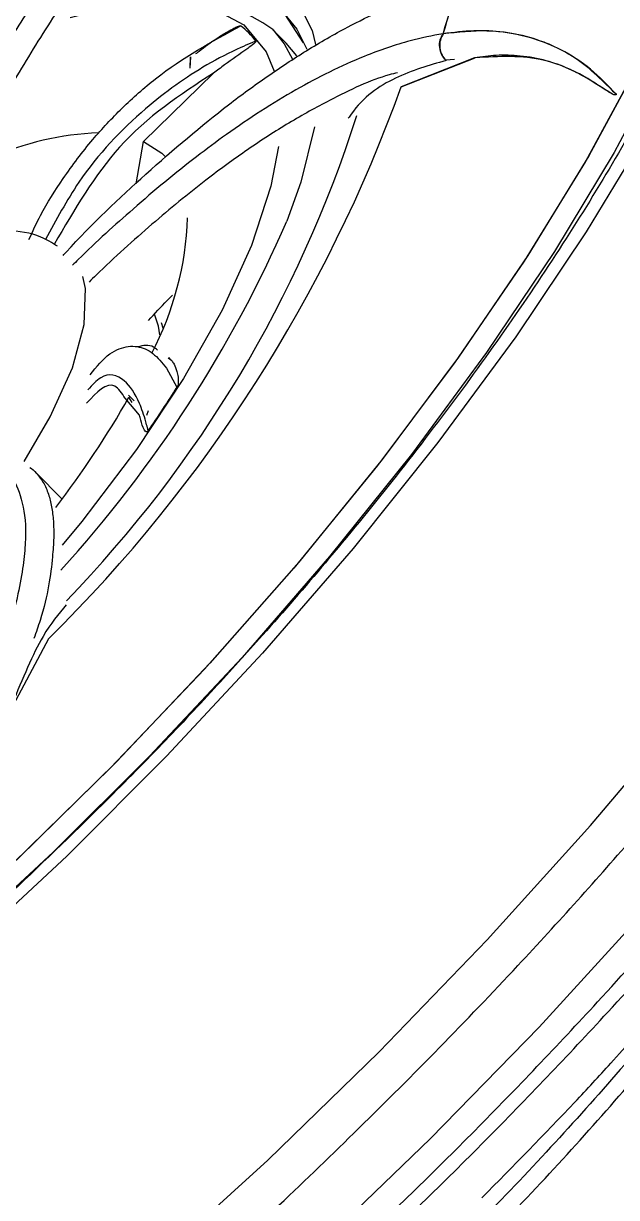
# Model space of a CAD drawing. Header units: inches. Extents: x 2 to 86, y -22 to 129.
# Drawn here: x 74.578 to 75.182, y 20.079 to 21.274 of the extents above; entities that cross this region are included whole.
import ezdxf

# ---------------------------------------------------------------- set-up
doc = ezdxf.new("R2010")
doc.units = ezdxf.units.IN
doc.header["$MEASUREMENT"] = 0
doc.layers.add('1', color=4, linetype='Continuous')
doc.layers.add('BDIM_CYAN', color=4, linetype='Continuous')

# ---------------------------------------------------------------- blocks, each defined once
blk = doc.blocks.new('2020 HS PILLOW')
at = {"layer": '1', "color": 2}
for points, knots in [([(5.8034, -0.0127), (5.5758, -0.0117), (5.1207, -0.0097), (4.4379, -0.0073), (3.7551, -0.0052), (3.0724, -0.0034), (2.3896, -0.0021), (1.7069, -0.001), (1.0241, -0.0003), (0.3414, 0), (-0.3414, 0), (-1.0241, -0.0003), (-1.7069, -0.001), (-2.3896, -0.0021), (-3.0724, -0.0034), (-3.7551, -0.0052), (-4.4379, -0.0073), (-5.1207, -0.0097), (-5.5758, -0.0117), (-5.8034, -0.0127)], [0, 0, 0, 0, 0.058824, 0.117648, 0.176472, 0.235295, 0.294119, 0.352942, 0.411765, 0.470588, 0.529412, 0.588235, 0.647058, 0.705881, 0.764705, 0.823528, 0.882352, 0.941176, 1, 1, 1, 1]), ([(5.8027, -0.0093), (4.0523, -0.005), (0.1838, 0.0045), (-3.6846, -0.0044), (-5.8027, -0.0093)], [0, 0, 0, 0, 0.452479, 1, 1, 1, 1])]:
    blk.add_open_spline(points, degree=3, knots=knots, dxfattribs=at)
blk = doc.blocks.new('2020 RHYTHM')
at = {"layer": 'BDIM_CYAN', "color": 3}
for p, q in [((72.471, 20.2982), (72.4898, 20.2693)), ((72.4724, 20.2689), (72.4588, 20.2826)), ((72.4831, 20.2559), (72.4724, 20.2689)), ((72.3745, 20.2435), (72.3751, 20.255)), ((72.3745, 20.2435), (72.375, 20.2549)), ((72.5895, 20.2246), (72.6649, 20.2541)), ((72.6642, 20.254), (72.5895, 20.2246)), ((72.6436, 20.2522), (72.635, 20.2515)), ((72.3982, 20.2384), (72.3271, 20.1688)), ((72.3197, 20.1259), (72.3271, 20.1688)), ((72.3452, 19.9845), (72.3468, 19.9792)), ((72.356, 19.9456), (72.3523, 19.9483)), ((72.3542, 19.9476), (72.3529, 19.9489)), ((72.3504, 19.9382), (72.3611, 19.9189)), ((72.3175, 19.9049), (72.3117, 19.9107)), ((72.323, 19.8903), (72.3084, 19.9075)), ((72.3155, 19.903), (72.3122, 19.9085)), ((72.3306, 19.8903), (72.3323, 19.8951)), ((72.2442, 19.8048), (72.2171, 19.8322)), ((72.2303, 19.6627), (72.1885, 19.5841))]:
    blk.add_line(p, q, dxfattribs=at)
at = {"layer": 'BDIM_CYAN', "color": 3, "flags": 128}
for points in [[(72.0992, 18.8293), (72.2186, 18.9246), (72.337, 19.0257), (72.4535, 19.1319), (72.5671, 19.2423), (72.6769, 19.3562), (72.7823, 19.4726), (72.8823, 19.5906)], [(72.8413, 20.1813), (72.7779, 20.0768), (72.7061, 19.9701), (72.6267, 19.8624), (72.5404, 19.7546), (72.4481, 19.6479), (72.3506, 19.5432), (72.2489, 19.4415), (72.144, 19.3439), (72.0369, 19.2512), (71.9286, 19.1644)], [(71.6813, 18.4398), (71.7955, 18.5037), (71.9123, 18.576), (72.0309, 18.6564), (72.1505, 18.7441), (72.27, 18.8384), (72.3886, 18.9387), (72.5054, 19.0441), (72.6194, 19.154), (72.7299, 19.2674), (72.836, 19.3835)], [(72.7836, 20.8831), (72.8106, 20.8756), (72.8588, 20.8526), (72.8973, 20.8193), (72.9257, 20.7762), (72.9437, 20.7237), (72.9512, 20.6623), (72.948, 20.5927), (72.9341, 20.5156), (72.9098, 20.4317), (72.8753, 20.342), (72.8309, 20.2473), (72.7772, 20.1486), (72.7145, 20.0469), (72.6436, 19.9434), (72.5653, 19.839), (72.4802, 19.7347), (72.3893, 19.6318), (72.2936, 19.5312), (72.1939, 19.434), (72.0914, 19.3411), (71.9871, 19.2536)], [(72.7508, 20.8886), (72.8076, 20.8767), (72.8563, 20.8542), (72.8954, 20.8215), (72.9243, 20.779), (72.943, 20.727), (72.951, 20.6661), (72.9484, 20.5969), (72.9352, 20.5202), (72.9115, 20.4367), (72.8776, 20.3473), (72.8338, 20.2528), (72.7805, 20.1544), (72.7183, 20.0529), (72.6479, 19.9494), (72.57, 19.845), (72.4853, 19.7407), (72.3947, 19.6377), (72.2992, 19.5369), (72.1998, 19.4395), (72.0974, 19.3463), (71.9931, 19.2585)], [(72.8584, 20.2553), (72.8063, 20.1576), (72.7454, 20.0569), (72.6763, 19.9542), (72.5998, 19.8504), (72.5166, 19.7465), (72.4274, 19.6437), (72.3333, 19.543), (72.235, 19.4453), (72.1337, 19.3516), (72.0303, 19.2628), (71.9259, 19.1799), (71.8214, 19.1036), (71.718, 19.0347), (71.6166, 18.9739), (71.5182, 18.9218), (71.4239, 18.879), (71.3345, 18.8458)], [(72.8584, 20.2553), (72.8063, 20.1576), (72.7454, 20.0569), (72.6763, 19.9542), (72.5998, 19.8504), (72.5166, 19.7465), (72.4274, 19.6437), (72.3333, 19.543), (72.235, 19.4453), (72.1337, 19.3516), (72.0303, 19.2628), (71.9259, 19.1799), (71.8214, 19.1036), (71.718, 19.0347), (71.6166, 18.9739), (71.5182, 18.9218), (71.4239, 18.879), (71.3345, 18.8458)], [(72.2896, 20.3459), (72.3166, 20.3524), (72.3707, 20.3591), (72.4168, 20.3552), (72.4539, 20.3408), (72.4815, 20.3161), (72.4988, 20.2817), (72.5023, 20.2677)], [(72.2525, 20.2952), (72.3045, 20.3079), (72.3547, 20.3118), (72.3967, 20.305), (72.4293, 20.2876), (72.452, 20.2601), (72.4602, 20.2406)], [(72.4711, 20.2981), (72.4831, 20.2833), (72.4935, 20.2628)], [(72.4586, 20.2827), (72.4704, 20.2682), (72.4787, 20.2528)], [(72.5012, 20.1839), (72.4872, 20.1275), (72.4731, 20.0878)], [(72.4645, 20.1639), (72.4567, 20.1234), (72.437, 20.0631), (72.4071, 19.9973), (72.3678, 19.9276), (72.3198, 19.8554), (72.2642, 19.7822), (72.2444, 19.7581)], [(72.3271, 20.1688), (72.3457, 20.1568), (72.3496, 20.1531)], [(72.2054, 19.8432), (72.2321, 19.8887), (72.2546, 19.9385), (72.2667, 19.9826), (72.2679, 20.0192), (72.2653, 20.0313)], [(72.3438, 19.972), (72.3423, 19.981), (72.3383, 19.9932)]]:
    blk.add_lwpolyline(points, dxfattribs=at)
at = {"layer": 'BDIM_CYAN', "color": 3}
for centre, radius, start, end in [((72.9651, 18.8806), 1.7072, 113.8931, 135.4504), ((72.0183, 20.4772), 0.6451, 342.0634, 346.7375), ((72.0184, 20.4771), 0.6451, 342.063, 346.737), ((72.3536, 20.1372), 0.1795, 54.1789, 116.0347), ((72.3716, 20.2165), 0.0887, 37.9443, 52.2056), ((71.1746, 20.7332), 1.5035, 314.5991, 340.2267), ((71.3475, 20.5763), 1.2559, 315.8429, 342.333), ((72.2905, 19.8892), 0.2885, 91.8371, 114.4447), ((72.0521, 20.1024), 0.3201, 332.2492, 358.0025), ((71.2834, 20.6065), 1.2978, 317.6647, 336.4434), ((71.2925, 20.5889), 1.2614, 325.4853, 327.9117), ((71.4435, 20.4044), 1.0003, 322.5594, 330.2788)]:
    blk.add_arc(centre, radius, start, end, dxfattribs=at)
for points, knots in [([(72.1358, 21.042), (72.2348, 21.1271), (72.3338, 21.2072), (72.4576, 21.3009), (72.4825, 21.3193), (72.5319, 21.3554), (72.5564, 21.373), (72.6296, 21.4245), (72.6779, 21.4569), (72.7729, 21.519), (72.8196, 21.549), (72.9112, 21.6072), (72.9562, 21.6351), (73.0226, 21.6748), (73.0446, 21.6876), (73.0883, 21.7125), (73.11, 21.7246), (73.1741, 21.7592), (73.2156, 21.7803), (73.3369, 21.8374), (73.4132, 21.8674), (73.5211, 21.899), (73.556, 21.9073), (73.6067, 21.9162), (73.6233, 21.9185), (73.6559, 21.922), (73.6719, 21.9231), (73.7497, 21.9253), (73.8052, 21.9169), (73.8789, 21.8889), (73.9019, 21.8769), (73.9338, 21.8552), (73.9441, 21.8472), (73.9637, 21.8301), (73.9731, 21.8208), (74.0178, 21.7715), (74.0456, 21.7228), (74.0761, 21.6371), (74.0843, 21.6065), (74.0938, 21.5575), (74.0965, 21.5406), (74.1009, 21.506), (74.1026, 21.4882), (74.1087, 21.3974), (74.1057, 21.3189), (74.0899, 21.1939), (74.0827, 21.1509), (74.069, 21.0849), (74.064, 21.0626), (74.053, 21.0176), (74.047, 20.9948), (74.0341, 20.9493), (74.0272, 20.9264), (74.0125, 20.8807), (74.0047, 20.8579), (73.98, 20.7889), (73.9618, 20.7424), (73.9016, 20.6002), (73.8544, 20.502), (73.7862, 20.3749), (73.772, 20.3492), (73.7431, 20.2978), (73.7282, 20.2721), (73.6826, 20.1947), (73.6508, 20.143), (73.551, 19.987), (73.4789, 19.8823), (73.4011, 19.7766)], [0, 0, 0, 0, 0.0625, 0.0625, 0.078125, 0.078125, 0.09375, 0.09375, 0.125, 0.125, 0.15625, 0.15625, 0.1875, 0.1875, 0.203125, 0.203125, 0.21875, 0.21875, 0.25, 0.25, 0.3125, 0.3125, 0.34375, 0.34375, 0.359375, 0.359375, 0.375, 0.375, 0.4375, 0.4375, 0.46875, 0.46875, 0.484375, 0.484375, 0.5, 0.5, 0.5625, 0.5625, 0.59375, 0.59375, 0.609375, 0.609375, 0.625, 0.625, 0.6875, 0.6875, 0.71875, 0.71875, 0.734375, 0.734375, 0.75, 0.75, 0.765625, 0.765625, 0.78125, 0.78125, 0.8125, 0.8125, 0.875, 0.875, 0.890625, 0.890625, 0.90625, 0.90625, 0.9375, 0.9375, 1, 1, 1, 1]), ([(72.9268, 20.8376), (72.9286, 20.8364), (72.9422, 20.8269), (72.959, 20.8035), (72.9776, 20.7662), (72.9882, 20.7229), (72.9922, 20.6736), (72.9893, 20.618), (72.9793, 20.5563), (72.9621, 20.4889), (72.9376, 20.4163), (72.9058, 20.3391), (72.8668, 20.2579), (72.821, 20.1735), (72.7688, 20.0868), (72.7108, 19.9987), (72.6479, 19.9105), (72.5817, 19.8242), (72.5151, 19.7427), (72.4542, 19.6724), (72.3972, 19.6096), (72.3415, 19.5504), (72.3013, 19.51), (72.2807, 19.4894)], [0, 0, 0, 0, 0.009393, 0.071105, 0.126661, 0.179286, 0.230785, 0.282031, 0.333353, 0.384927, 0.436804, 0.488951, 0.541302, 0.593764, 0.646219, 0.698497, 0.75032, 0.801128, 0.849489, 0.893027, 0.925339, 0.961721, 1, 1, 1, 1]), ([(72.4427, 20.5939), (72.4267, 20.5772), (72.3896, 20.5386), (72.3398, 20.4809), (72.2941, 20.4232), (72.256, 20.3715), (72.2208, 20.3201), (72.1891, 20.2703), (72.1512, 20.2065), (72.1114, 20.1318), (72.0809, 20.0687), (72.0678, 20.0378), (72.0665, 20.0349)], [0, 0, 0, 0, 0.101476, 0.235233, 0.331877, 0.422404, 0.515355, 0.605274, 0.682257, 0.84497, 0.985015, 1, 1, 1, 1]), ([(71.5382, 18.3484), (71.544, 18.3506), (71.5997, 18.3715), (71.7036, 18.4247), (71.8462, 18.5047), (71.9817, 18.5911), (72.12, 18.6881), (72.2599, 18.7957), (72.3989, 18.9117), (72.5345, 19.0341), (72.6655, 19.1615), (72.802, 19.3046), (72.9405, 19.4626), (73.0747, 19.6319), (73.1925, 19.7973), (73.2951, 19.9597), (73.3823, 20.1197), (73.4465, 20.263), (73.4897, 20.3875), (73.517, 20.4947), (73.5234, 20.5584), (73.5266, 20.5906)], [0, 0, 0, 0, 0.0073901, 0.0713705, 0.1213838, 0.1714028, 0.2224802, 0.2735635, 0.3246409, 0.3757242, 0.4257375, 0.4757565, 0.5397318, 0.6019622, 0.6623234, 0.7226795, 0.7849099, 0.8488903, 0.8989036, 0.9489226, 1, 1, 1, 1]), ([(72.0456, 20.0355), (72.0594, 20.0692), (72.0898, 20.1433), (72.1385, 20.2356), (72.1843, 20.3124), (72.2215, 20.3695), (72.2601, 20.4239), (72.3043, 20.4814), (72.3486, 20.5346), (72.3817, 20.5706), (72.3957, 20.5859)], [0, 0, 0, 0, 0.175089, 0.384276, 0.482501, 0.583706, 0.692187, 0.781718, 0.907352, 1, 1, 1, 1]), ([(72.4595, 20.5751), (72.4324, 20.5465), (72.3791, 20.4901), (72.3144, 20.409), (72.2626, 20.3373), (72.2216, 20.275), (72.1802, 20.2061), (72.1417, 20.1356), (72.1182, 20.0858), (72.1078, 20.0636)], [0, 0, 0, 0, 0.188234, 0.370812, 0.490548, 0.609269, 0.727356, 0.878522, 1, 1, 1, 1]), ([(72.2452, 20.0529), (72.2462, 20.054), (72.2741, 20.0844), (72.3304, 20.1376), (72.399, 20.1961), (72.4535, 20.2358), (72.494, 20.2624), (72.5326, 20.2846), (72.5732, 20.3045), (72.6106, 20.3195), (72.6356, 20.3263), (72.6462, 20.3292)], [0, 0, 0, 0, 0.007349, 0.203048, 0.405145, 0.50004, 0.597816, 0.702619, 0.789116, 0.910492, 1, 1, 1, 1]), ([(72.2104, 20.0691), (72.2142, 20.0774), (72.2244, 20.099), (72.2461, 20.1334), (72.2738, 20.1701), (72.3056, 20.204), (72.3547, 20.2476), (72.3965, 20.2705), (72.426, 20.2866)], [0, 0, 0, 0, 0.081738, 0.214138, 0.367479, 0.504922, 0.652011, 1, 1, 1, 1]), ([(72.3804, 20.2583), (72.3815, 20.2591), (72.3884, 20.2647), (72.3991, 20.2723), (72.411, 20.2798), (72.4183, 20.2838), (72.4224, 20.2858), (72.4246, 20.2865), (72.4256, 20.2868), (72.4259, 20.2866), (72.426, 20.2866)], [0, 0, 0, 0, 0.067545, 0.445712, 0.688147, 0.83471, 0.919262, 0.966208, 0.991501, 1, 1, 1, 1]), ([(72.8086, 20.2167), (72.8, 20.2257), (72.7829, 20.2436), (72.7544, 20.262), (72.7246, 20.2744), (72.6948, 20.2807), (72.664, 20.2824), (72.6426, 20.2798), (72.632, 20.2786)], [0, 0, 0, 0, 0.192198, 0.385617, 0.546699, 0.708685, 0.855456, 1, 1, 1, 1]), ([(72.8086, 20.2167), (72.7953, 20.2299), (72.7702, 20.2551), (72.725, 20.2752), (72.6795, 20.2834), (72.6473, 20.28), (72.6322, 20.2784)], [0, 0, 0, 0, 0.292679, 0.556946, 0.792739, 1, 1, 1, 1]), ([(72.4416, 20.2711), (72.4409, 20.2708), (72.4392, 20.2701), (72.4341, 20.268), (72.418, 20.261), (72.3814, 20.2423), (72.3238, 20.2011), (72.2657, 20.1405), (72.2381, 20.089), (72.2273, 20.069)], [0, 0, 0, 0, 0.00778, 0.020782, 0.062298, 0.204063, 0.469241, 0.793439, 1, 1, 1, 1]), ([(72.632, 20.2786), (72.621, 20.2764), (72.5954, 20.2715), (72.5565, 20.258), (72.5173, 20.2405), (72.4821, 20.2217), (72.447, 20.2004), (72.4132, 20.1774), (72.3698, 20.1453), (72.3195, 20.1035), (72.2773, 20.0653), (72.2567, 20.0448), (72.2547, 20.0428)], [0, 0, 0, 0, 0.101476, 0.235233, 0.331877, 0.422404, 0.515355, 0.605274, 0.682257, 0.84497, 0.985015, 1, 1, 1, 1]), ([(72.4416, 20.2711), (72.4416, 20.271), (72.4416, 20.2709), (72.4416, 20.2707), (72.4415, 20.2705), (72.4412, 20.2701), (72.4406, 20.2693), (72.4378, 20.2669), (72.427, 20.2591), (72.4133, 20.2496), (72.402, 20.2412), (72.3982, 20.2384)], [0, 0, 0, 0, 0.005501, 0.011055, 0.016084, 0.02158, 0.030977, 0.060324, 0.195274, 0.730604, 1, 1, 1, 1]), ([(72.635, 20.2515), (72.6335, 20.2532), (72.6303, 20.257), (72.6283, 20.2645), (72.6286, 20.2723), (72.6309, 20.2765), (72.632, 20.2786)], [0, 0, 0, 0, 0.24063, 0.5, 0.75937, 1, 1, 1, 1]), ([(72.6322, 20.2784), (72.6311, 20.2763), (72.6288, 20.2721), (72.6284, 20.2642), (72.6305, 20.2567), (72.6336, 20.2531), (72.6351, 20.2513)], [0, 0, 0, 0, 0.243747, 0.504295, 0.76245, 1, 1, 1, 1]), ([(72.8086, 20.2167), (72.8085, 20.2167), (72.8085, 20.2166), (72.8084, 20.2165), (72.8083, 20.2165), (72.8083, 20.2164), (72.8082, 20.2163), (72.808, 20.2163), (72.8077, 20.2162), (72.8071, 20.2162), (72.8049, 20.2168), (72.8019, 20.2187), (72.7975, 20.2214), (72.793, 20.2244), (72.788, 20.2276), (72.7824, 20.2311), (72.776, 20.2349), (72.7683, 20.239), (72.7591, 20.2434), (72.7485, 20.2476), (72.7325, 20.2526), (72.7118, 20.2564), (72.6873, 20.2571), (72.6715, 20.255), (72.6642, 20.254)], [0, 0, 0, 0, 0.000327, 0.000612, 0.000878, 0.001153, 0.001462, 0.001822, 0.002741, 0.005497, 0.009572, 0.039492, 0.071703, 0.104654, 0.14232, 0.185185, 0.233181, 0.286232, 0.359053, 0.435893, 0.516641, 0.698131, 0.85897, 1, 1, 1, 1]), ([(72.8086, 20.2167), (72.8085, 20.2167), (72.8085, 20.2166), (72.8084, 20.2165), (72.8084, 20.2165), (72.8083, 20.2164), (72.8082, 20.2163), (72.808, 20.2162), (72.8077, 20.2162), (72.8064, 20.2162), (72.8028, 20.218), (72.7904, 20.2259), (72.7762, 20.2351), (72.7556, 20.245), (72.7222, 20.2573), (72.6889, 20.2555), (72.6649, 20.2541)], [0, 0, 0, 0, 0.000476, 0.000684, 0.000883, 0.001085, 0.001298, 0.001793, 0.003187, 0.005233, 0.020505, 0.074269, 0.280942, 0.351854, 0.532447, 1, 1, 1, 1]), ([(72.6351, 20.2513), (72.6178, 20.2463), (72.5834, 20.2364), (72.5494, 20.2134), (72.5366, 20.1939), (72.5356, 20.1925)], [0, 0, 0, 0, 0.485245, 0.963035, 1, 1, 1, 1]), ([(72.3982, 20.2384), (72.3645, 20.2164), (72.3007, 20.1747), (72.2568, 20.0995), (72.2361, 20.0641)], [0, 0, 0, 0, 0.528161, 1, 1, 1, 1]), ([(72.5858, 20.2389), (72.5829, 20.2382), (72.5614, 20.2329), (72.5238, 20.215), (72.4754, 20.1885), (72.4332, 20.1611), (72.3866, 20.1272), (72.3351, 20.0847), (72.2954, 20.0492), (72.2741, 20.0281), (72.2717, 20.0258)], [0, 0, 0, 0, 0.0315044, 0.2356613, 0.3695499, 0.5023028, 0.6343465, 0.8033796, 0.9782443, 1, 1, 1, 1]), ([(71.8382, 18.4856), (71.8445, 18.4891), (71.8944, 18.5172), (71.9923, 18.5813), (72.1303, 18.6775), (72.2703, 18.7853), (72.4092, 18.9012), (72.5449, 19.0237), (72.6758, 19.1511), (72.8124, 19.2942), (72.9508, 19.4521), (73.0851, 19.6215), (73.2027, 19.7868), (73.3063, 19.9496), (73.3609, 20.0536), (73.3887, 20.1064)], [0, 0, 0, 0, 0.010844, 0.08541, 0.161554, 0.237707, 0.313851, 0.390004, 0.464561, 0.539127, 0.634499, 0.727269, 0.817253, 0.90723, 1, 1, 1, 1]), ([(72.2395, 20.0622), (72.2339, 20.0656), (72.2184, 20.0754), (72.1877, 20.0791), (72.1521, 20.0768), (72.1154, 20.0674), (72.0787, 20.053), (72.0387, 20.0326), (71.9989, 20.008), (71.9623, 19.9817), (71.9304, 19.9562), (71.9005, 19.9303), (71.8808, 19.9112), (71.8713, 19.9021)], [0, 0, 0, 0, 0.057341, 0.161941, 0.272342, 0.372801, 0.472794, 0.570012, 0.684887, 0.772862, 0.8435, 0.925135, 1, 1, 1, 1]), ([(72.3238, 18.9618), (72.3433, 18.9782), (72.419, 19.0418), (72.5489, 19.165), (72.6981, 19.3169), (72.8292, 19.463), (72.9425, 19.5994), (73.0484, 19.7376), (73.1438, 19.8754), (73.2056, 19.9704), (73.2319, 20.0177), (73.2337, 20.021)], [0, 0, 0, 0, 0.053116, 0.206798, 0.364806, 0.488319, 0.611847, 0.737989, 0.864145, 0.990287, 1, 1, 1, 1]), ([(72.3322, 19.9866), (72.3386, 19.9936), (72.3469, 20.0028), (72.3547, 20.0107), (72.3565, 20.0125)], [0, 0, 0, 0, 0.763827, 1, 1, 1, 1]), ([(72.2727, 19.9314), (72.2793, 19.9395), (72.2888, 19.9513), (72.3023, 19.9581), (72.3116, 19.9606), (72.3234, 19.9604), (72.3369, 19.9547), (72.3459, 19.9437), (72.3504, 19.9382)], [0, 0, 0, 0, 0.251415, 0.364011, 0.475866, 0.587062, 0.795732, 1, 1, 1, 1]), ([(72.3413, 19.9566), (72.34, 19.9577), (72.334, 19.9627), (72.3268, 19.9611), (72.3211, 19.9598)], [0, 0, 0, 0, 0.212642, 1, 1, 1, 1]), ([(72.356, 19.9456), (72.3567, 19.9445), (72.3587, 19.9416), (72.3609, 19.9361), (72.3623, 19.93), (72.3623, 19.9249), (72.3627, 19.9218), (72.3613, 19.9192), (72.3611, 19.9189)], [0, 0, 0, 0, 0.191797, 0.519052, 0.729035, 0.856173, 0.983899, 1, 1, 1, 1]), ([(72.3084, 19.9075), (72.305, 19.9126), (72.294, 19.9292), (72.2793, 19.9135), (72.2691, 19.9026)], [0, 0, 0, 0, 0.306693, 1, 1, 1, 1]), ([(72.3318, 19.8742), (72.3317, 19.8746), (72.3315, 19.8757), (72.3307, 19.8789), (72.3281, 19.8887), (72.3213, 19.9084), (72.307, 19.9294), (72.2873, 19.9346), (72.2749, 19.9209), (72.2705, 19.9161)], [0, 0, 0, 0, 0.008055, 0.021517, 0.064499, 0.211273, 0.48582, 0.821471, 1, 1, 1, 1]), ([(72.3318, 19.8742), (72.3318, 19.8741), (72.3316, 19.8739), (72.3314, 19.8737), (72.3311, 19.8734), (72.3308, 19.8733), (72.3303, 19.8731), (72.329, 19.8734), (72.3264, 19.8774), (72.3246, 19.8836), (72.3234, 19.8886), (72.323, 19.8903)], [0, 0, 0, 0, 0.005501, 0.011055, 0.016084, 0.02158, 0.030977, 0.060324, 0.195274, 0.730604, 1, 1, 1, 1]), ([(72.1835, 19.8334), (72.1846, 19.8329), (72.1925, 19.8295), (72.2013, 19.8131), (72.2072, 19.7868), (72.2069, 19.7585), (72.2044, 19.734), (72.1992, 19.7068), (72.1909, 19.674), (72.1802, 19.6397), (72.1699, 19.6127), (72.1656, 19.6013)], [0, 0, 0, 0, 0.028481, 0.220014, 0.417808, 0.510683, 0.606377, 0.70895, 0.793606, 0.912397, 1, 1, 1, 1]), ([(72.2112, 19.8371), (72.2136, 19.8355), (72.2163, 19.8335), (72.2185, 19.8306), (72.2188, 19.8302)], [0, 0, 0, 0, 0.864899, 1, 1, 1, 1]), ([(72.2188, 19.8302), (72.2209, 19.8275), (72.2255, 19.8219), (72.2303, 19.8107), (72.2337, 19.7975), (72.2355, 19.7826), (72.2359, 19.7657), (72.2336, 19.7349), (72.2293, 19.7029), (72.2177, 19.6692), (72.2155, 19.6629)], [0, 0, 0, 0, 0.108637, 0.228406, 0.332767, 0.43712, 0.54163, 0.646499, 0.934292, 1, 1, 1, 1]), ([(72.2484, 19.6972), (72.2405, 19.6879), (72.2221, 19.6661), (72.2038, 19.6218), (72.1934, 19.5965)], [0, 0, 0, 0, 0.429129, 1, 1, 1, 1]), ([(72.4827, 18.8737), (72.535, 18.9195), (72.6396, 19.0111), (72.7875, 19.1663), (72.9203, 19.3271), (73.0259, 19.4748), (73.0744, 19.5633), (73.0946, 19.6001)], [0, 0, 0, 0, 0.212231, 0.424462, 0.636693, 0.848924, 1, 1, 1, 1]), ([(72.2807, 19.4894), (72.2476, 19.4571), (72.2013, 19.4121), (72.1314, 19.3486), (72.0719, 19.2963), (72.0005, 19.2367), (71.9256, 19.1774), (71.8476, 19.1193), (71.7682, 19.0638), (71.6885, 19.0119), (71.6094, 18.9645), (71.5319, 18.9221), (71.4568, 18.8852), (71.3846, 18.8541), (71.3162, 18.8289), (71.2519, 18.8097), (71.1923, 18.7966), (71.1376, 18.7894), (71.088, 18.7878), (71.0436, 18.7918), (71.0042, 18.8011), (70.9698, 18.8167), (70.9457, 18.8321), (70.9354, 18.8455), (70.9326, 18.8491)], [0, 0, 0, 0, 0.061239, 0.085605, 0.125963, 0.16755, 0.211836, 0.257671, 0.304575, 0.35216, 0.40014, 0.448299, 0.496466, 0.544507, 0.592317, 0.639827, 0.68701, 0.733912, 0.780693, 0.827675, 0.875518, 0.925486, 0.979869, 1, 1, 1, 1]), ([(72.954, 19.4087), (72.9382, 19.3857), (72.8856, 19.3089), (72.7745, 19.1784), (72.6277, 19.0233), (72.523, 18.9317), (72.4706, 18.8859)], [0, 0, 0, 0, 0.124671, 0.416447, 0.708224, 1, 1, 1, 1]), ([(73.2832, 19.3511), (73.2194, 19.2763), (73.0918, 19.1266), (72.8888, 18.9183), (72.685, 18.7251), (72.4832, 18.5484), (72.2811, 18.385), (72.0814, 18.2371), (71.8865, 18.1057), (71.6967, 17.9909), (71.5144, 17.8947), (71.3415, 17.8177), (71.1789, 17.7605), (71.029, 17.7249), (70.8934, 17.711), (70.7739, 17.7193), (70.6727, 17.7508), (70.5907, 17.8047), (70.5291, 17.8805), (70.4897, 17.9781), (70.4724, 18.0958), (70.4774, 18.232), (70.5057, 18.3857), (70.5556, 18.5542), (70.6285, 18.7359), (70.696, 18.8809), (70.7447, 18.9665), (70.7555, 18.9854)], [0, 0, 0, 0, 0.0456557, 0.0912986, 0.132242, 0.1733219, 0.2142608, 0.2540015, 0.2938701, 0.3336134, 0.3733459, 0.4132021, 0.452938, 0.4933912, 0.5339706, 0.5744259, 0.615493, 0.6566893, 0.6977572, 0.7391581, 0.7806905, 0.8220915, 0.8635974, 0.9052354, 0.946741, 0.9882568, 1, 1, 1, 1]), ([(72.6716, 19.0936), (72.7034, 19.1258), (72.748, 19.171), (72.8069, 19.2347), (72.8341, 19.2657), (72.8496, 19.2833)], [0, 0, 0, 0, 0.5199681, 0.726946, 1, 1, 1, 1])]:
    blk.add_open_spline(points, degree=3, knots=knots, dxfattribs=at)
at = {"layer": '1', "color": 3, "xscale": -1, "rotation": 45.00000000000001}
blk.add_blockref('2020 HS PILLOW', (71.8556, 15.8359), dxfattribs=at)

msp = doc.modelspace()

# ---------------------------------------------------------------- block references
msp.add_blockref('2020 RHYTHM', (2.3733, 0.9854))

doc.saveas('drawing.dxf')
